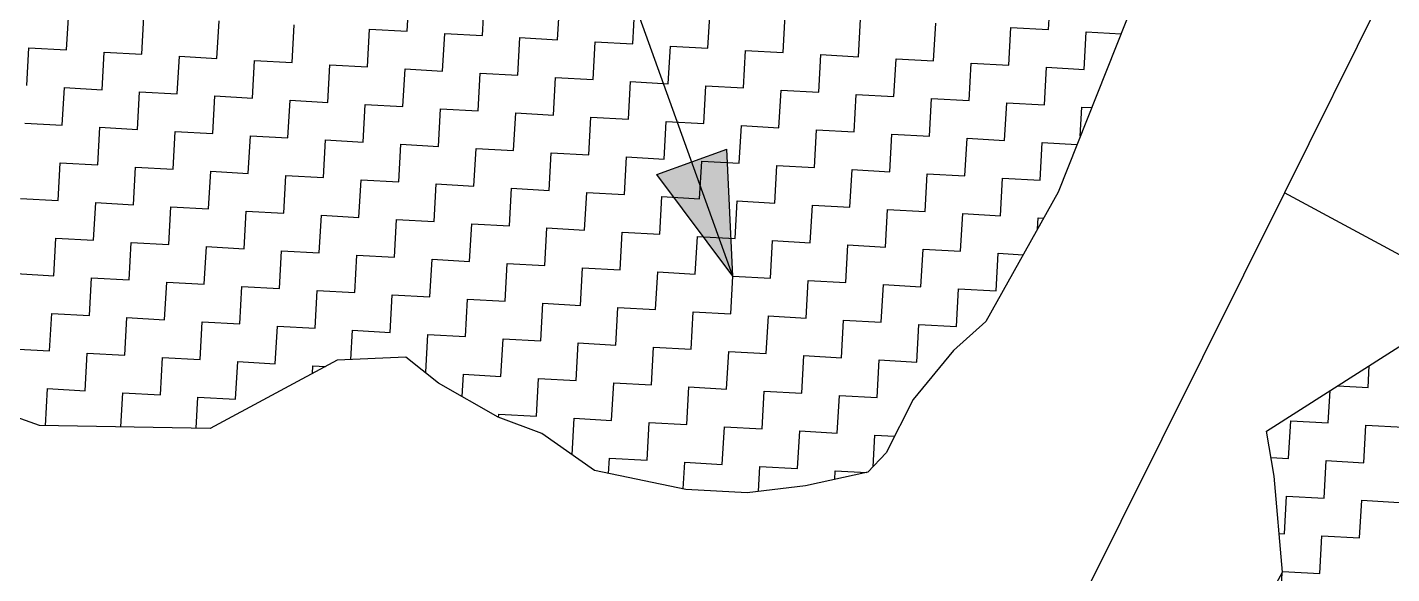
# Model space of a CAD drawing. Header units: metres. Extents: x 284689 to 287152, y 2012663 to 2015676.
# Drawn here: x 285424.8 to 285656, y 2014787 to 2014879.6 of the extents above; entities that cross this region are included whole.
import ezdxf

# ---------------------------------------------------------------- set-up
doc = ezdxf.new("R2010")
doc.units = ezdxf.units.M
doc.header["$MEASUREMENT"] = 0
doc.layers.add('POLY_HATCH', color=12, linetype='Continuous')
doc.layers.add('POLY_PARCEL', color=6, linetype='Continuous')

msp = doc.modelspace()

# ---------------------------------------------------------------- hatches: boundary and pattern name
h = msp.add_hatch(color=256)
h.paths.add_polyline_path([(285537.4, 2014856.79), (285531.48, 2014854.66), (285544.37, 2014837.44)])
h.paths.add_polyline_path([(285544.37, 2014837.44), (285543.32, 2014858.93), (285537.4, 2014856.79)])

# ---------------------------------------------------------------- linework, layer by layer
for points in [[(285544.37, 2014837.44), (285502.39, 2014954.03)], [(285531.48, 2014854.66), (285543.32, 2014858.93)], [(285544.37, 2014837.44), (285543.32, 2014858.93)], [(285544.37, 2014837.44), (285531.48, 2014854.66)]]:
    msp.add_lwpolyline(points)
at = {"layer": 'POLY_HATCH', "linetype": 'Continuous'}
for p, q in [((285597.87, 2014879.2), (285598.23, 2014885.57)), ((285489.14, 2014878.92), (285489.5, 2014885.29)), ((285501.89, 2014878.2), (285502.25, 2014884.57)), ((285514.64, 2014877.48), (285515, 2014883.86)), ((285527.39, 2014876.77), (285527.75, 2014883.14)), ((285431.41, 2014875.77), (285431.77, 2014882.14)), ((285444.16, 2014875.05), (285444.52, 2014881.42)), ((285456.91, 2014874.33), (285457.27, 2014880.71)), ((285540.14, 2014876.05), (285540.5, 2014882.42)), ((285552.89, 2014875.33), (285553.25, 2014881.71)), ((285565.64, 2014874.62), (285566, 2014880.99)), ((285469.66, 2014873.62), (285470.02, 2014879.99)), ((285482.41, 2014872.9), (285482.77, 2014879.27)), ((285482.77, 2014879.27), (285489.14, 2014878.92)), ((285495.16, 2014872.18), (285495.52, 2014878.56)), ((285495.52, 2014878.56), (285501.89, 2014878.2)), ((285578.39, 2014873.9), (285578.75, 2014880.27)), ((285591.14, 2014873.18), (285591.5, 2014879.56)), ((285591.5, 2014879.56), (285597.87, 2014879.2)), ((285603.89, 2014872.47), (285604.25, 2014878.84)), ((285604.25, 2014878.84), (285610.15, 2014878.51)), ((285424.68, 2014869.75), (285425.04, 2014876.12)), ((285425.04, 2014876.12), (285431.41, 2014875.77)), ((285507.91, 2014871.47), (285508.27, 2014877.84)), ((285508.27, 2014877.84), (285514.64, 2014877.48)), ((285520.66, 2014870.75), (285521.02, 2014877.12)), ((285521.02, 2014877.12), (285527.39, 2014876.77)), ((285533.41, 2014870.03), (285533.77, 2014876.41)), ((285533.77, 2014876.41), (285540.14, 2014876.05)), ((285437.43, 2014869.03), (285437.79, 2014875.41)), ((285437.79, 2014875.41), (285444.16, 2014875.05)), ((285450.18, 2014868.32), (285450.54, 2014874.69)), ((285450.54, 2014874.69), (285456.91, 2014874.33)), ((285462.93, 2014867.6), (285463.29, 2014873.97)), ((285463.29, 2014873.97), (285469.66, 2014873.62)), ((285546.16, 2014869.32), (285546.52, 2014875.69)), ((285546.52, 2014875.69), (285552.89, 2014875.33)), ((285558.91, 2014868.6), (285559.27, 2014874.97)), ((285559.27, 2014874.97), (285565.64, 2014874.62)), ((285571.66, 2014867.88), (285572.02, 2014874.26)), ((285572.02, 2014874.26), (285578.39, 2014873.9)), ((285475.68, 2014866.88), (285476.04, 2014873.26)), ((285476.04, 2014873.26), (285482.41, 2014872.9)), ((285488.43, 2014866.17), (285488.78, 2014872.54)), ((285488.78, 2014872.54), (285495.16, 2014872.18)), ((285501.18, 2014865.45), (285501.53, 2014871.82)), ((285501.53, 2014871.82), (285507.91, 2014871.47)), ((285584.41, 2014867.17), (285584.76, 2014873.54)), ((285584.76, 2014873.54), (285591.14, 2014873.18)), ((285597.16, 2014866.45), (285597.51, 2014872.82)), ((285597.51, 2014872.82), (285603.89, 2014872.47)), ((285430.69, 2014863.02), (285431.05, 2014869.39)), ((285431.05, 2014869.39), (285437.43, 2014869.03)), ((285513.93, 2014864.73), (285514.28, 2014871.11)), ((285514.28, 2014871.11), (285520.66, 2014870.75)), ((285526.68, 2014864.02), (285527.03, 2014870.39)), ((285527.03, 2014870.39), (285533.41, 2014870.03)), ((285539.42, 2014863.3), (285539.78, 2014869.67)), ((285539.78, 2014869.67), (285546.16, 2014869.32)), ((285443.44, 2014862.3), (285443.8, 2014868.67)), ((285443.8, 2014868.67), (285450.18, 2014868.32)), ((285456.19, 2014861.58), (285456.55, 2014867.96)), ((285456.55, 2014867.96), (285462.93, 2014867.6)), ((285468.94, 2014860.87), (285469.3, 2014867.24)), ((285469.3, 2014867.24), (285475.68, 2014866.88)), ((285552.17, 2014862.58), (285552.53, 2014868.96)), ((285552.53, 2014868.96), (285558.91, 2014868.6)), ((285564.92, 2014861.87), (285565.28, 2014868.24)), ((285565.28, 2014868.24), (285571.66, 2014867.88)), ((285577.67, 2014861.15), (285578.03, 2014867.52)), ((285578.03, 2014867.52), (285584.41, 2014867.17)), ((285590.42, 2014860.43), (285590.78, 2014866.81)), ((285590.78, 2014866.81), (285597.16, 2014866.45)), ((285481.69, 2014860.15), (285482.05, 2014866.52)), ((285482.05, 2014866.52), (285488.43, 2014866.17)), ((285494.44, 2014859.43), (285494.8, 2014865.81)), ((285494.8, 2014865.81), (285501.18, 2014865.45)), ((285507.19, 2014858.72), (285507.55, 2014865.09)), ((285507.55, 2014865.09), (285513.93, 2014864.73)), ((285603.25, 2014861.15), (285603.53, 2014866.09)), ((285603.53, 2014866.09), (285605.18, 2014866)), ((285424.32, 2014863.37), (285430.69, 2014863.02)), ((285436.71, 2014856.28), (285437.07, 2014862.66)), ((285437.07, 2014862.66), (285443.44, 2014862.3)), ((285519.94, 2014858), (285520.3, 2014864.37)), ((285520.3, 2014864.37), (285526.68, 2014864.02)), ((285532.69, 2014857.28), (285533.05, 2014863.66)), ((285533.05, 2014863.66), (285539.42, 2014863.3)), ((285545.44, 2014856.57), (285545.8, 2014862.94)), ((285545.8, 2014862.94), (285552.17, 2014862.58)), ((285558.19, 2014855.85), (285558.55, 2014862.22)), ((285558.55, 2014862.22), (285564.92, 2014861.87)), ((285449.46, 2014855.57), (285449.82, 2014861.94)), ((285449.82, 2014861.94), (285456.19, 2014861.58)), ((285462.21, 2014854.85), (285462.57, 2014861.22)), ((285462.57, 2014861.22), (285468.94, 2014860.87)), ((285474.96, 2014854.13), (285475.32, 2014860.51)), ((285475.32, 2014860.51), (285481.69, 2014860.15)), ((285570.94, 2014855.13), (285571.3, 2014861.51)), ((285571.3, 2014861.51), (285577.67, 2014861.15)), ((285583.69, 2014854.42), (285584.05, 2014860.79)), ((285584.05, 2014860.79), (285590.42, 2014860.43)), ((285596.44, 2014853.7), (285596.8, 2014860.07)), ((285596.8, 2014860.07), (285602.69, 2014859.74)), ((285487.71, 2014853.42), (285488.07, 2014859.79)), ((285488.07, 2014859.79), (285494.44, 2014859.43)), ((285500.46, 2014852.7), (285500.82, 2014859.07)), ((285500.82, 2014859.07), (285507.19, 2014858.72)), ((285513.21, 2014851.98), (285513.57, 2014858.36)), ((285513.57, 2014858.36), (285519.94, 2014858)), ((285525.96, 2014851.27), (285526.32, 2014857.64)), ((285526.32, 2014857.64), (285532.69, 2014857.28)), ((285429.98, 2014850.27), (285430.34, 2014856.64)), ((285430.34, 2014856.64), (285436.71, 2014856.28)), ((285442.73, 2014849.55), (285443.09, 2014855.92)), ((285443.09, 2014855.92), (285449.46, 2014855.57)), ((285538.71, 2014850.55), (285539.07, 2014856.92)), ((285539.07, 2014856.92), (285545.44, 2014856.57)), ((285551.46, 2014849.83), (285551.82, 2014856.21)), ((285551.82, 2014856.21), (285558.19, 2014855.85)), ((285564.21, 2014849.12), (285564.57, 2014855.49)), ((285564.57, 2014855.49), (285570.94, 2014855.13)), ((285455.48, 2014848.83), (285455.84, 2014855.21)), ((285455.84, 2014855.21), (285462.21, 2014854.85)), ((285468.23, 2014848.12), (285468.59, 2014854.49)), ((285468.59, 2014854.49), (285474.96, 2014854.13)), ((285480.98, 2014847.4), (285481.33, 2014853.77)), ((285481.33, 2014853.77), (285487.71, 2014853.42)), ((285493.73, 2014846.68), (285494.08, 2014853.06)), ((285494.08, 2014853.06), (285500.46, 2014852.7)), ((285576.96, 2014848.4), (285577.32, 2014854.77)), ((285577.32, 2014854.77), (285583.69, 2014854.42)), ((285589.71, 2014847.68), (285590.06, 2014854.06)), ((285590.06, 2014854.06), (285596.44, 2014853.7)), ((285423.6, 2014850.62), (285429.98, 2014850.27)), ((285506.48, 2014845.97), (285506.83, 2014852.34)), ((285506.83, 2014852.34), (285513.21, 2014851.98)), ((285519.23, 2014845.25), (285519.58, 2014851.62)), ((285519.58, 2014851.62), (285525.96, 2014851.27)), ((285531.97, 2014844.53), (285532.33, 2014850.91)), ((285532.33, 2014850.91), (285538.71, 2014850.55)), ((285435.99, 2014843.53), (285436.35, 2014849.91)), ((285436.35, 2014849.91), (285442.73, 2014849.55)), ((285448.74, 2014842.82), (285449.1, 2014849.19)), ((285449.1, 2014849.19), (285455.48, 2014848.83)), ((285461.49, 2014842.1), (285461.85, 2014848.47)), ((285461.85, 2014848.47), (285468.23, 2014848.12)), ((285544.72, 2014843.82), (285545.08, 2014850.19)), ((285545.08, 2014850.19), (285551.46, 2014849.83)), ((285557.47, 2014843.1), (285557.83, 2014849.47)), ((285557.83, 2014849.47), (285564.21, 2014849.12)), ((285570.22, 2014842.38), (285570.58, 2014848.76)), ((285570.58, 2014848.76), (285576.96, 2014848.4)), ((285474.24, 2014841.38), (285474.6, 2014847.76)), ((285474.6, 2014847.76), (285480.98, 2014847.4)), ((285486.99, 2014840.67), (285487.35, 2014847.04)), ((285487.35, 2014847.04), (285493.73, 2014846.68)), ((285499.74, 2014839.95), (285500.1, 2014846.32)), ((285500.1, 2014846.32), (285506.48, 2014845.97)), ((285582.97, 2014841.67), (285583.33, 2014848.04)), ((285583.33, 2014848.04), (285589.71, 2014847.68)), ((285595.97, 2014845.38), (285596.08, 2014847.32)), ((285596.08, 2014847.32), (285597.03, 2014847.27)), ((285429.26, 2014837.52), (285429.62, 2014843.89)), ((285429.62, 2014843.89), (285435.99, 2014843.53)), ((285512.49, 2014839.23), (285512.85, 2014845.61)), ((285512.85, 2014845.61), (285519.23, 2014845.25)), ((285525.24, 2014838.52), (285525.6, 2014844.89)), ((285525.6, 2014844.89), (285531.97, 2014844.53)), ((285537.99, 2014837.8), (285538.35, 2014844.17)), ((285538.35, 2014844.17), (285544.72, 2014843.82)), ((285442.01, 2014836.8), (285442.37, 2014843.17)), ((285442.37, 2014843.17), (285448.74, 2014842.82)), ((285454.76, 2014836.08), (285455.12, 2014842.46)), ((285455.12, 2014842.46), (285461.49, 2014842.1)), ((285467.51, 2014835.37), (285467.87, 2014841.74)), ((285467.87, 2014841.74), (285474.24, 2014841.38)), ((285550.74, 2014837.08), (285551.1, 2014843.46)), ((285551.1, 2014843.46), (285557.47, 2014843.1)), ((285563.49, 2014836.37), (285563.85, 2014842.74)), ((285563.85, 2014842.74), (285570.22, 2014842.38)), ((285576.24, 2014835.65), (285576.6, 2014842.02)), ((285576.6, 2014842.02), (285582.97, 2014841.67)), ((285480.26, 2014834.65), (285480.62, 2014841.02)), ((285480.62, 2014841.02), (285486.99, 2014840.67)), ((285493.01, 2014833.93), (285493.37, 2014840.31)), ((285493.37, 2014840.31), (285499.74, 2014839.95)), ((285505.76, 2014833.22), (285506.12, 2014839.59)), ((285506.12, 2014839.59), (285512.49, 2014839.23)), ((285588.99, 2014834.93), (285589.35, 2014841.31)), ((285589.35, 2014841.31), (285593.56, 2014841.07)), ((285422.89, 2014837.87), (285429.26, 2014837.52)), ((285435.28, 2014830.78), (285435.64, 2014837.16)), ((285435.64, 2014837.16), (285442.01, 2014836.8)), ((285518.51, 2014832.5), (285518.87, 2014838.87)), ((285518.87, 2014838.87), (285525.24, 2014838.52)), ((285531.26, 2014831.78), (285531.62, 2014838.16)), ((285531.62, 2014838.16), (285537.99, 2014837.8)), ((285544.01, 2014831.07), (285544.37, 2014837.44)), ((285544.37, 2014837.44), (285550.74, 2014837.08)), ((285448.03, 2014830.07), (285448.39, 2014836.44)), ((285448.39, 2014836.44), (285454.76, 2014836.08)), ((285460.78, 2014829.35), (285461.14, 2014835.72)), ((285461.14, 2014835.72), (285467.51, 2014835.37)), ((285473.53, 2014828.63), (285473.89, 2014835.01)), ((285473.89, 2014835.01), (285480.26, 2014834.65)), ((285556.76, 2014830.35), (285557.12, 2014836.72)), ((285557.12, 2014836.72), (285563.49, 2014836.37)), ((285569.51, 2014829.63), (285569.87, 2014836.01)), ((285569.87, 2014836.01), (285576.24, 2014835.65)), ((285582.26, 2014828.92), (285582.61, 2014835.29)), ((285582.61, 2014835.29), (285588.99, 2014834.93)), ((285486.28, 2014827.92), (285486.63, 2014834.29)), ((285486.63, 2014834.29), (285493.01, 2014833.93)), ((285499.03, 2014827.2), (285499.38, 2014833.57)), ((285499.38, 2014833.57), (285505.76, 2014833.22)), ((285511.78, 2014826.48), (285512.13, 2014832.86)), ((285512.13, 2014832.86), (285518.51, 2014832.5)), ((285524.53, 2014825.77), (285524.88, 2014832.14)), ((285524.88, 2014832.14), (285531.26, 2014831.78)), ((285428.54, 2014824.77), (285428.9, 2014831.14)), ((285428.9, 2014831.14), (285435.28, 2014830.78)), ((285441.29, 2014824.05), (285441.65, 2014830.42)), ((285441.65, 2014830.42), (285448.03, 2014830.07)), ((285537.27, 2014825.05), (285537.63, 2014831.42)), ((285537.63, 2014831.42), (285544.01, 2014831.07)), ((285550.02, 2014824.33), (285550.38, 2014830.71)), ((285550.38, 2014830.71), (285556.76, 2014830.35)), ((285562.77, 2014823.62), (285563.13, 2014829.99)), ((285563.13, 2014829.99), (285569.51, 2014829.63)), ((285454.04, 2014823.33), (285454.4, 2014829.71)), ((285454.4, 2014829.71), (285460.78, 2014829.35)), ((285466.79, 2014822.62), (285467.15, 2014828.99)), ((285467.15, 2014828.99), (285473.53, 2014828.63)), ((285479.62, 2014823.3), (285479.9, 2014828.28)), ((285479.9, 2014828.28), (285486.28, 2014827.92)), ((285492.29, 2014821.18), (285492.65, 2014827.56)), ((285492.65, 2014827.56), (285499.03, 2014827.2)), ((285575.52, 2014822.9), (285575.88, 2014829.27)), ((285575.88, 2014829.27), (285582.26, 2014828.92)), ((285505.04, 2014820.47), (285505.4, 2014826.84)), ((285505.4, 2014826.84), (285511.78, 2014826.48)), ((285517.79, 2014819.75), (285518.15, 2014826.13)), ((285518.15, 2014826.13), (285524.53, 2014825.77)), ((285530.54, 2014819.03), (285530.9, 2014825.41)), ((285530.9, 2014825.41), (285537.27, 2014825.05)), ((285422.17, 2014825.13), (285428.54, 2014824.77)), ((285434.56, 2014818.03), (285434.92, 2014824.41)), ((285434.92, 2014824.41), (285441.29, 2014824.05)), ((285447.31, 2014817.32), (285447.67, 2014823.69)), ((285447.67, 2014823.69), (285454.04, 2014823.33)), ((285460.06, 2014816.6), (285460.42, 2014822.98)), ((285460.42, 2014822.98), (285466.79, 2014822.62)), ((285543.29, 2014818.32), (285543.65, 2014824.69)), ((285543.65, 2014824.69), (285550.02, 2014824.33)), ((285556.04, 2014817.6), (285556.4, 2014823.98)), ((285556.4, 2014823.98), (285562.77, 2014823.62)), ((285568.79, 2014816.88), (285569.15, 2014823.26)), ((285569.15, 2014823.26), (285575.52, 2014822.9)), ((285473.09, 2014820.94), (285473.17, 2014822.26)), ((285473.17, 2014822.26), (285475.32, 2014822.14)), ((285492.11, 2014821.19), (285492.29, 2014821.18)), ((285498.46, 2014817.05), (285498.67, 2014820.83)), ((285498.67, 2014820.83), (285505.04, 2014820.47)), ((285652.02, 2014818.6), (285652.23, 2014822.28)), ((285427.83, 2014812.11), (285428.19, 2014818.39)), ((285428.19, 2014818.39), (285434.56, 2014818.03)), ((285511.06, 2014813.73), (285511.42, 2014820.11)), ((285511.42, 2014820.11), (285517.79, 2014819.75)), ((285523.81, 2014813.02), (285524.17, 2014819.39)), ((285524.17, 2014819.39), (285530.54, 2014819.03)), ((285536.56, 2014812.3), (285536.92, 2014818.68)), ((285536.92, 2014818.68), (285543.29, 2014818.32)), ((285646.9, 2014818.89), (285652.02, 2014818.6)), ((285440.61, 2014811.9), (285440.94, 2014817.68)), ((285440.94, 2014817.68), (285447.31, 2014817.32)), ((285453.39, 2014811.7), (285453.69, 2014816.96)), ((285453.69, 2014816.96), (285460.06, 2014816.6)), ((285549.31, 2014811.58), (285549.67, 2014817.96)), ((285549.67, 2014817.96), (285556.04, 2014817.6)), ((285562.06, 2014810.87), (285562.42, 2014817.24)), ((285562.42, 2014817.24), (285568.79, 2014816.88)), ((285645.29, 2014812.58), (285645.6, 2014818.06)), ((285504.65, 2014813.52), (285504.68, 2014814.09)), ((285504.68, 2014814.09), (285511.06, 2014813.73)), ((285517.09, 2014807.2), (285517.43, 2014813.38)), ((285517.43, 2014813.38), (285523.81, 2014813.02)), ((285529.82, 2014806.28), (285530.18, 2014812.66)), ((285530.18, 2014812.66), (285536.56, 2014812.3)), ((285542.57, 2014805.57), (285542.93, 2014811.94)), ((285542.93, 2014811.94), (285549.31, 2014811.58)), ((285638.55, 2014806.57), (285638.91, 2014812.94)), ((285638.91, 2014812.94), (285645.29, 2014812.58)), ((285651.3, 2014805.85), (285651.66, 2014812.23)), ((285651.66, 2014812.23), (285658.04, 2014811.87)), ((285555.32, 2014804.85), (285555.68, 2014811.23)), ((285555.68, 2014811.23), (285562.06, 2014810.87)), ((285568.13, 2014805.17), (285568.43, 2014810.51)), ((285568.43, 2014810.51), (285571.75, 2014810.32)), ((285635.57, 2014806.73), (285638.55, 2014806.57)), ((285523.3, 2014804.02), (285523.45, 2014806.64)), ((285523.45, 2014806.64), (285529.82, 2014806.28)), ((285535.95, 2014801.42), (285536.2, 2014805.93)), ((285536.2, 2014805.93), (285542.57, 2014805.57)), ((285548.71, 2014800.98), (285548.95, 2014805.21)), ((285548.95, 2014805.21), (285555.32, 2014804.85)), ((285561.62, 2014803), (285561.7, 2014804.49)), ((285561.7, 2014804.49), (285567.06, 2014804.19)), ((285644.57, 2014799.83), (285644.93, 2014806.21)), ((285644.93, 2014806.21), (285651.3, 2014805.85)), ((285637.84, 2014793.82), (285638.2, 2014800.19)), ((285638.2, 2014800.19), (285644.57, 2014799.83)), ((285650.59, 2014793.1), (285650.95, 2014799.48)), ((285650.95, 2014799.48), (285657.32, 2014799.12)), ((285636.95, 2014793.87), (285637.84, 2014793.82)), ((285643.85, 2014787.08), (285644.21, 2014793.46)), ((285644.21, 2014793.46), (285650.59, 2014793.1)), ((285637.12, 2014781.07), (285637.47, 2014787.18)), ((285637.5, 2014787.44), (285643.85, 2014787.08))]:
    msp.add_line(p, q, dxfattribs=at)
at = {"layer": 'POLY_HATCH'}
for p, q in [((285613, 2014885.67), (285599.49, 2014851.67)), ((285599.49, 2014851.67), (285587.24, 2014829.76)), ((285634.8, 2014811.18), (285670.41, 2014833.86)), ((285587.24, 2014829.76), (285581.75, 2014824.86)), ((285477.3, 2014823.2), (285455.77, 2014811.66)), ((285488.92, 2014823.7), (285477.3, 2014823.2)), ((285494.47, 2014819.33), (285488.92, 2014823.7)), ((285581.75, 2014824.86), (285574.9, 2014816.55)), ((285426.81, 2014812.13), (285407.49, 2014819.01)), ((285504.58, 2014813.55), (285494.47, 2014819.33)), ((285574.9, 2014816.55), (285570.34, 2014807.54)), ((285455.77, 2014811.66), (285426.81, 2014812.13)), ((285511.97, 2014810.82), (285504.58, 2014813.55)), ((285520.89, 2014804.52), (285511.97, 2014810.82)), ((285636.11, 2014803.58), (285634.8, 2014811.18)), ((285570.34, 2014807.54), (285567.25, 2014804.23)), ((285536.36, 2014801.33), (285520.89, 2014804.52)), ((285567.25, 2014804.23), (285556.69, 2014801.93)), ((285637.52, 2014787.28), (285636.11, 2014803.58)), ((285546.77, 2014800.75), (285536.36, 2014801.33)), ((285556.69, 2014801.93), (285546.77, 2014800.75)), ((285630.41, 2014774.35), (285637.52, 2014787.28))]:
    msp.add_line(p, q, dxfattribs=at)
at = {"layer": 'POLY_PARCEL'}
for p, q in [((285698.08, 2014972.95), (285637.89, 2014851.53)), ((285637.89, 2014851.53), (285565.45, 2014706.44)), ((285812.82, 2014757.36), (285637.89, 2014851.53))]:
    msp.add_line(p, q, dxfattribs=at)

doc.saveas('drawing.dxf')
